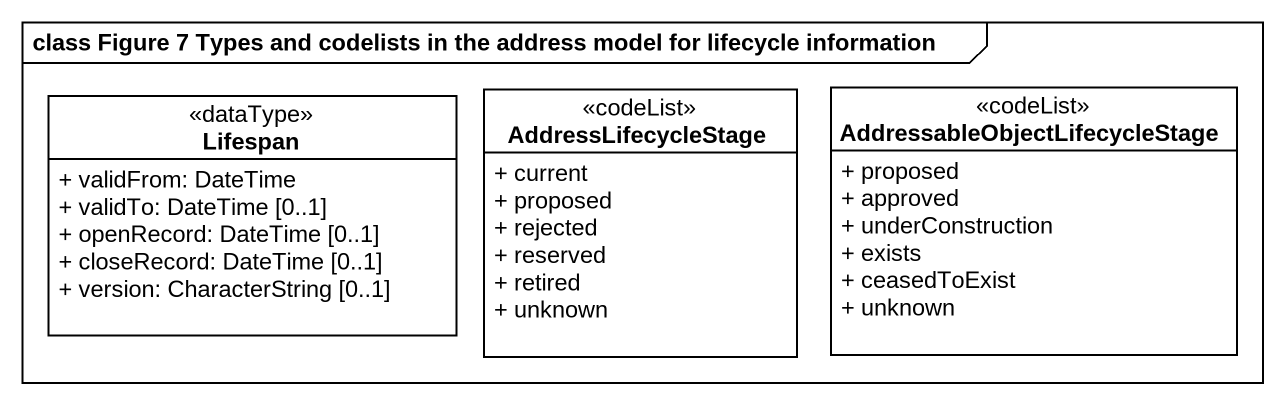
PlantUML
@startuml
mainframe class Figure 7 Types and codelists in the address model for lifecycle information
hide circle
hide empty members
skinparam classAttributeIconSize 0
class Lifespan <<dataType>> #FFFFFF {
  + validFrom: DateTime
  + validTo: DateTime [0..1]
  + openRecord: DateTime [0..1]
  + closeRecord: DateTime [0..1]
  + version: CharacterString [0..1]
}
class AddressLifecycleStage <<codeList>> #FFFFFF {
  + current
  + proposed
  + rejected
  + reserved
  + retired
  + unknown
}
class "AddressableObjectLifecycleStage" as AddressableObjectLifecycleSt <<codeList>> #FFFFFF {
  + proposed
  + approved
  + underConstruction
  + exists
  + ceasedToExist
  + unknown
}
@enduml
